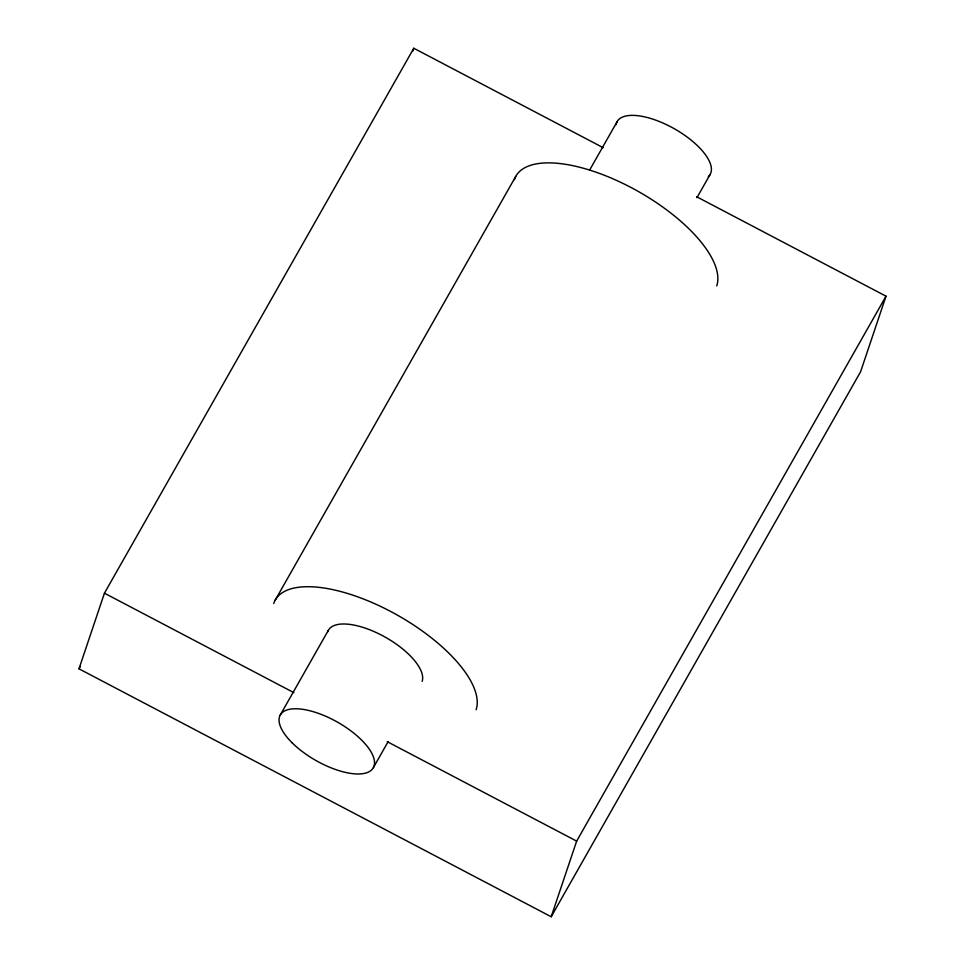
<?xml version="1.0" encoding="UTF-8"?>
<svg xmlns="http://www.w3.org/2000/svg" width="965" height="965" viewBox="0 0 965 965"><rect width="100%" height="100%" fill="white"/><g stroke="black" fill="none" stroke-linecap="round" stroke-linejoin="round"><path stroke-width="1.45" d="M696.597 196.727L886.015 296.183L860.563 371.815L551.196 916.75L78.985 668.817L104.437 593.186L413.804 48.25L603.221 147.705M412.839 51.109L413.804 48.25M551.196 916.75L576.648 841.118L886.015 296.183M78.985 668.817L80.469 666.2M275.085 600.375L515.696 176.535M280.2 715.125L328.329 630.362M589.675 170.009L617.069 121.759M373.395 767.609L388.195 741.53M696.923 197.704L710.252 174.231M104.437 593.186L293.855 692.641M387.23 741.663L576.648 841.118M616.044 124.775A53.473 22.002 29.6 0 1 674.137 128.635A53.473 22.002 29.6 0 1 708.286 176.728M327.702 631.81A53.473 22.002 29.6 0 1 382.044 635.416A53.473 22.002 29.6 0 1 422.139 681.399M514.345 179.635A114.594 47.152 29.6 0 1 630.808 187.379A114.594 47.152 29.6 0 1 716.718 285.893M273.734 603.475A114.594 47.152 29.6 0 1 390.198 611.219A114.594 47.152 29.6 0 1 476.107 709.733M292.009 742.688A53.473 22.002 29.6 0 0 372.526 768.924A53.473 22.002 29.6 0 0 315.869 712.496A53.473 22.002 29.6 0 0 292.009 742.688"/></g></svg>
